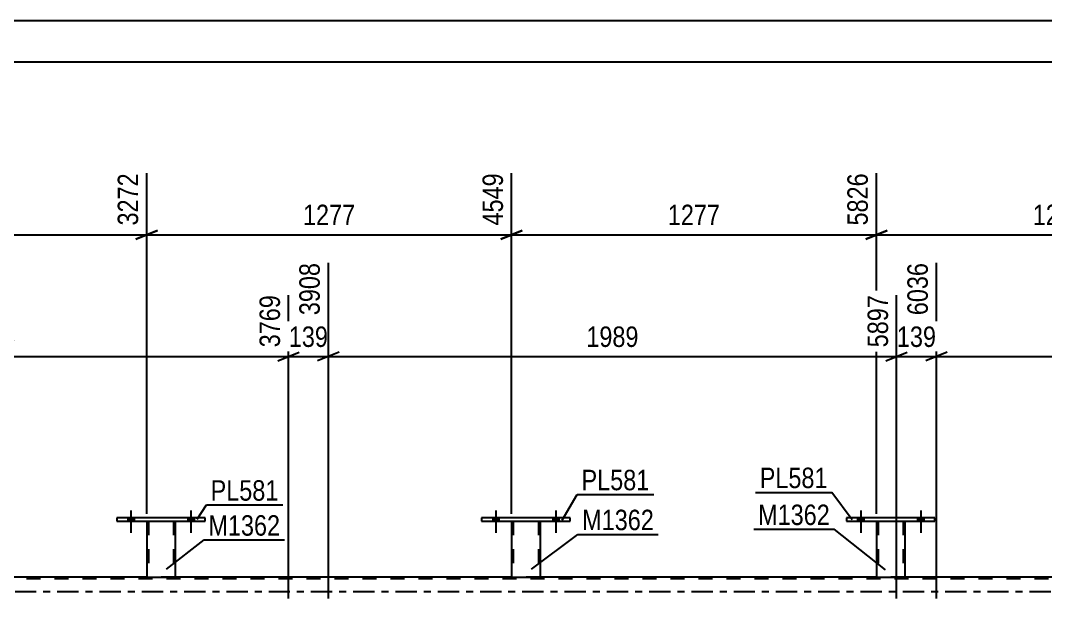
# Model space of a CAD drawing. Header units: millimetres. Extents: x 0 to 841, y 0 to 594.
# Drawn here: x 168.2 to 311.7, y 418.2 to 499.1 of the extents above; entities that cross this region are included whole.
import ezdxf

# ---------------------------------------------------------------- set-up
doc = ezdxf.new("R2010")
doc.units = ezdxf.units.MM
doc.linetypes.add('DXK_LINE_DOT2', pattern=[3.9198, 1.9599, -1.9599])
doc.linetypes.add('DXK_LINE_DOT3', pattern=[5.9187, 2.979, -0.9799, 0.9799, -0.9799])
doc.styles.add('Arial Narrow', font='ARIALN.TTF', dxfattribs={"height": 0.2})

# ---------------------------------------------------------------- blocks, each defined once
blk = doc.blocks.new('Part-122568611-5289 - 5055')
at = {"color": 7, "linetype": 'DXK_LINE_DOT2'}
for p, q in [((755.05, 420.93), (54.97, 420.93)), ((189.86, 421.17), (185.86, 421.17)), ((240.94, 421.17), (236.94, 421.17)), ((292.02, 421.17), (288.02, 421.17))]:
    blk.add_line(p, q, dxfattribs=at)
at = {"color": 2, "linetype": 'Continuous'}
for p, q in [((185.86, 421.17), (138.78, 421.17)), ((236.94, 421.17), (189.86, 421.17)), ((288.02, 421.17), (240.94, 421.17)), ((339.1, 421.17), (292.02, 421.17))]:
    blk.add_line(p, q, dxfattribs=at)
at = {"color": 7, "linetype": 'DXK_LINE_DOT3'}
blk.add_line((54.97, 419.17), (755.05, 419.17), dxfattribs=at)
blk = doc.blocks.new('Part-122568611-5326 - 5055')
at = {"color": 2, "linetype": 'Continuous'}
for p, q in [((283.82, 429.49), (283.82, 429.01)), ((296.22, 429.49), (283.82, 429.49)), ((296.22, 429.01), (296.22, 429.49)), ((283.82, 429.01), (296.22, 429.01))]:
    blk.add_line(p, q, dxfattribs=at)
blk = doc.blocks.new('Part-122568611-5331 - 5055')
at = {"color": 2, "linetype": 'Continuous'}
for p, q in [((236.94, 429.01), (236.94, 421.17)), ((240.94, 429.01), (240.94, 421.17)), ((236.94, 421.17), (240.94, 421.17))]:
    blk.add_line(p, q, dxfattribs=at)
at = {"color": 7, "linetype": 'DXK_LINE_DOT2'}
for p, q in [((236.94, 429.01), (240.94, 429.01)), ((236.94, 429.01), (236.94, 429.01)), ((236.94, 429.01), (236.94, 429.01)), ((237.18, 429.01), (237.18, 421.17)), ((240.7, 429.01), (240.7, 421.17)), ((240.94, 429.01), (240.94, 429.01)), ((240.94, 429.01), (240.94, 429.01)), ((240.64, 421.17), (240.68, 421.17)), ((240.64, 421.17), (240.68, 421.17)), ((240.68, 421.17), (240.7, 421.17)), ((240.68, 421.17), (240.7, 421.17))]:
    blk.add_line(p, q, dxfattribs=at)
blk = doc.blocks.new('Part-122568611-5336 - 5055')
at = {"color": 2, "linetype": 'Continuous'}
for p, q in [((232.74, 429.49), (232.74, 429.01)), ((245.14, 429.49), (232.74, 429.49)), ((245.14, 429.01), (245.14, 429.49)), ((232.74, 429.01), (245.14, 429.01))]:
    blk.add_line(p, q, dxfattribs=at)
blk = doc.blocks.new('Part-122568611-5341 - 5055')
at = {"color": 2, "linetype": 'Continuous'}
for p, q in [((185.86, 429.01), (185.86, 421.17)), ((189.86, 429.01), (189.86, 421.17)), ((185.86, 421.17), (189.86, 421.17))]:
    blk.add_line(p, q, dxfattribs=at)
at = {"color": 7, "linetype": 'DXK_LINE_DOT2'}
for p, q in [((185.86, 429.01), (189.86, 429.01)), ((185.86, 429.01), (185.86, 429.01)), ((185.86, 429.01), (185.86, 429.01)), ((186.1, 429.01), (186.1, 421.17)), ((189.62, 429.01), (189.62, 421.17)), ((189.86, 429.01), (189.86, 429.01)), ((189.86, 429.01), (189.86, 429.01)), ((189.56, 421.17), (189.6, 421.17)), ((189.56, 421.17), (189.6, 421.17)), ((189.6, 421.17), (189.62, 421.17)), ((189.6, 421.17), (189.62, 421.17))]:
    blk.add_line(p, q, dxfattribs=at)
blk = doc.blocks.new('Part-122568611-5346 - 5055')
at = {"color": 2, "linetype": 'Continuous'}
for p, q in [((181.66, 429.49), (181.66, 429.01)), ((194.06, 429.49), (181.66, 429.49)), ((194.06, 429.01), (194.06, 429.49)), ((181.66, 429.01), (194.06, 429.01))]:
    blk.add_line(p, q, dxfattribs=at)
blk = doc.blocks.new('Bolt-122568611-5476 - 5055')
at = {"linetype": 'Continuous'}
for points in [[(234.3, 429.01), (235.18, 429.01), (235.18, 429.49), (234.3, 429.49)], [(242.7, 429.01), (243.58, 429.01), (243.58, 429.49), (242.7, 429.49)]]:
    blk.add_hatch(color=1, dxfattribs=at).paths.add_polyline_path(points)
at = {"color": 1, "linetype": 'Continuous'}
for p, q in [((234.3, 429.49), (234.3, 429.01)), ((234.74, 430.49), (234.74, 427.37)), ((235.18, 429.49), (235.18, 429.01)), ((242.7, 429.49), (242.7, 429.01)), ((243.14, 430.49), (243.14, 427.37)), ((243.58, 429.49), (243.58, 429.01))]:
    blk.add_line(p, q, dxfattribs=at)
blk = doc.blocks.new('Part-122568611-5363 - 5055')
at = {"color": 2, "linetype": 'Continuous'}
for p, q in [((288.02, 429.01), (288.02, 421.17)), ((292.02, 429.01), (292.02, 421.17)), ((288.02, 421.17), (292.02, 421.17))]:
    blk.add_line(p, q, dxfattribs=at)
at = {"color": 7, "linetype": 'DXK_LINE_DOT2'}
for p, q in [((288.02, 429.01), (292.02, 429.01)), ((288.02, 429.01), (288.02, 429.01)), ((288.02, 429.01), (288.02, 429.01)), ((288.26, 429.01), (288.26, 421.17)), ((291.78, 429.01), (291.78, 421.17)), ((292.02, 429.01), (292.02, 429.01)), ((292.02, 429.01), (292.02, 429.01)), ((291.73, 421.17), (291.76, 421.17)), ((291.73, 421.17), (291.76, 421.17)), ((291.76, 421.17), (291.78, 421.17)), ((291.76, 421.17), (291.78, 421.17))]:
    blk.add_line(p, q, dxfattribs=at)
blk = doc.blocks.new('Bolt-122568611-5488 - 5055')
at = {"linetype": 'Continuous'}
for points in [[(183.22, 429.01), (184.1, 429.01), (184.1, 429.49), (183.22, 429.49)], [(191.62, 429.01), (192.5, 429.01), (192.5, 429.49), (191.62, 429.49)]]:
    blk.add_hatch(color=1, dxfattribs=at).paths.add_polyline_path(points)
at = {"color": 1, "linetype": 'Continuous'}
for p, q in [((183.22, 429.49), (183.22, 429.01)), ((183.66, 430.49), (183.66, 427.37)), ((184.1, 429.49), (184.1, 429.01)), ((191.62, 429.49), (191.62, 429.01)), ((192.06, 430.49), (192.06, 427.37)), ((192.5, 429.49), (192.5, 429.01))]:
    blk.add_line(p, q, dxfattribs=at)
blk = doc.blocks.new('Bolt-122568611-5475 - 5055')
at = {"linetype": 'Continuous'}
for points in [[(285.38, 429.01), (286.26, 429.01), (286.26, 429.49), (285.38, 429.49)], [(293.78, 429.01), (294.66, 429.01), (294.66, 429.49), (293.78, 429.49)]]:
    blk.add_hatch(color=1, dxfattribs=at).paths.add_polyline_path(points)
at = {"color": 1, "linetype": 'Continuous'}
for p, q in [((285.38, 429.49), (285.38, 429.01)), ((285.82, 430.49), (285.82, 427.37)), ((286.26, 429.49), (286.26, 429.01)), ((293.78, 429.49), (293.78, 429.01)), ((294.22, 430.49), (294.22, 427.37)), ((294.66, 429.49), (294.66, 429.01))]:
    blk.add_line(p, q, dxfattribs=at)
blk = doc.blocks.new('Bolt-122568611-5487 - 5055')
at = {"linetype": 'Continuous'}
for points in [[(234.3, 429.01), (235.18, 429.01), (235.18, 429.49), (234.3, 429.49)], [(242.7, 429.01), (243.58, 429.01), (243.58, 429.49), (242.7, 429.49)]]:
    blk.add_hatch(color=1, dxfattribs=at).paths.add_polyline_path(points)
at = {"color": 1, "linetype": 'Continuous'}
for p, q in [((234.3, 429.49), (234.3, 429.01)), ((234.74, 430.49), (234.74, 427.37)), ((235.18, 429.49), (235.18, 429.01)), ((242.7, 429.49), (242.7, 429.01)), ((243.14, 430.49), (243.14, 427.37)), ((243.58, 429.49), (243.58, 429.01))]:
    blk.add_line(p, q, dxfattribs=at)
blk = doc.blocks.new('Bolt-122568611-5489 - 5055')
at = {"linetype": 'Continuous'}
for points in [[(183.22, 429.01), (184.1, 429.01), (184.1, 429.49), (183.22, 429.49)], [(191.62, 429.01), (192.5, 429.01), (192.5, 429.49), (191.62, 429.49)]]:
    blk.add_hatch(color=1, dxfattribs=at).paths.add_polyline_path(points)
at = {"color": 1, "linetype": 'Continuous'}
for p, q in [((183.22, 429.49), (183.22, 429.01)), ((183.66, 430.49), (183.66, 427.37)), ((184.1, 429.49), (184.1, 429.01)), ((191.62, 429.49), (191.62, 429.01)), ((192.06, 430.49), (192.06, 427.37)), ((192.5, 429.49), (192.5, 429.01))]:
    blk.add_line(p, q, dxfattribs=at)
blk = doc.blocks.new('Bolt-122568611-5522 - 5055')
at = {"linetype": 'Continuous'}
for points in [[(285.38, 429.01), (286.26, 429.01), (286.26, 429.49), (285.38, 429.49)], [(293.78, 429.01), (294.66, 429.01), (294.66, 429.49), (293.78, 429.49)]]:
    blk.add_hatch(color=1, dxfattribs=at).paths.add_polyline_path(points)
at = {"color": 1, "linetype": 'Continuous'}
for p, q in [((285.38, 429.49), (285.38, 429.01)), ((285.82, 430.49), (285.82, 427.37)), ((286.26, 429.49), (286.26, 429.01)), ((293.78, 429.49), (293.78, 429.01)), ((294.22, 430.49), (294.22, 427.37)), ((294.66, 429.49), (294.66, 429.01))]:
    blk.add_line(p, q, dxfattribs=at)
blk = doc.blocks.new('StraightDimension-122568611-4487 - 3869')
at = {"color": 7, "linetype": 'Continuous'}
blk.add_line((69.01, 493.32), (754.95, 493.32), dxfattribs=at)
blk = doc.blocks.new('StraightDimension-122568611-4508 - 3869')
at = {"color": 7, "linetype": 'Continuous'}
blk.add_line((69.65, 499.12), (754.31, 499.12), dxfattribs=at)
blk = doc.blocks.new('StraightDimension-122568611-6253 - 5055')
at = {"color": 7, "linetype": 'Continuous'}
for p, q in [((236.94, 430.01), (236.94, 477.72)), ((288.02, 430.01), (288.02, 477.72)), ((238.44, 469.71), (235.44, 468.51)), ((286.52, 468.51), (289.52, 469.71)), ((236.94, 469.11), (288.02, 469.11))]:
    blk.add_line(p, q, dxfattribs=at)
at = {"color": 0}
blk.add_wipeout([(266.74, 469.86), (266.74, 474.06), (258.22, 474.06), (258.22, 469.86)], dxfattribs=at)
at = {"color": 3, "style": 'Arial Narrow'}
blk.add_text('1277', height=2.863, dxfattribs=at).set_placement((258.82, 470.46))
at = {"color": 0, "linetype": 'Continuous'}
blk.add_wipeout([(287.42, 478.32), (283.22, 478.32), (283.22, 469.81), (287.42, 469.81)], dxfattribs=at)
at = {"color": 3, "linetype": 'Continuous', "style": 'Arial Narrow'}
blk.add_text('5826', height=2.863, rotation=90.0002, dxfattribs=at).set_placement((286.82, 470.41))
blk = doc.blocks.new('StraightDimension-122568611-14177 - 5055')
at = {"color": 7, "linetype": 'Continuous'}
for p, q in [((121.9, 418.17), (121.9, 460.66)), ((205.72, 418.17), (205.72, 460.66)), ((123.4, 452.65), (120.4, 451.45)), ((121.9, 452.05), (205.72, 452.05)), ((204.22, 451.45), (207.22, 452.65))]:
    blk.add_line(p, q, dxfattribs=at)
at = {"color": 0}
blk.add_wipeout([(168.06, 452.8), (168.06, 457), (159.55, 457), (159.55, 452.8)], dxfattribs=at)
at = {"color": 3, "style": 'Arial Narrow'}
blk.add_text('2095', height=2.863, dxfattribs=at).set_placement((160.15, 453.4))
at = {"color": 0, "linetype": 'Continuous'}
blk.add_wipeout([(205.12, 461.26), (200.92, 461.26), (200.92, 452.75), (205.12, 452.75)], dxfattribs=at)
at = {"color": 3, "linetype": 'Continuous', "style": 'Arial Narrow'}
blk.add_text('3769', height=2.863, rotation=90.0002, dxfattribs=at).set_placement((204.52, 453.35))
blk = doc.blocks.new('StraightDimension-122568611-6233 - 5055')
at = {"color": 7, "linetype": 'Continuous'}
for p, q in [((134.78, 430.01), (134.78, 477.72)), ((185.86, 430.01), (185.86, 477.72)), ((136.28, 469.71), (133.28, 468.51)), ((184.36, 468.51), (187.36, 469.71)), ((134.78, 469.11), (185.86, 469.11))]:
    blk.add_line(p, q, dxfattribs=at)
at = {"color": 0}
blk.add_wipeout([(164.58, 469.86), (164.58, 474.06), (156.06, 474.06), (156.06, 469.86)], dxfattribs=at)
at = {"color": 3, "style": 'Arial Narrow'}
blk.add_text('1277', height=2.863, dxfattribs=at).set_placement((156.66, 470.46))
at = {"color": 0, "linetype": 'Continuous'}
blk.add_wipeout([(185.26, 478.32), (181.06, 478.32), (181.06, 469.81), (185.26, 469.81)], dxfattribs=at)
at = {"color": 3, "linetype": 'Continuous', "style": 'Arial Narrow'}
blk.add_text('3272', height=2.863, rotation=90.0002, dxfattribs=at).set_placement((184.66, 470.41))
blk = doc.blocks.new('StraightDimension-122568611-6243 - 5055')
at = {"color": 7, "linetype": 'Continuous'}
for p, q in [((185.86, 430.01), (185.86, 477.72)), ((236.94, 430.01), (236.94, 477.72)), ((187.36, 469.71), (184.36, 468.51)), ((235.44, 468.51), (238.44, 469.71)), ((185.86, 469.11), (236.94, 469.11))]:
    blk.add_line(p, q, dxfattribs=at)
at = {"color": 0}
blk.add_wipeout([(215.66, 469.86), (215.66, 474.06), (207.14, 474.06), (207.14, 469.86)], dxfattribs=at)
at = {"color": 3, "style": 'Arial Narrow'}
blk.add_text('1277', height=2.863, dxfattribs=at).set_placement((207.74, 470.46))
at = {"color": 0, "linetype": 'Continuous'}
blk.add_wipeout([(236.34, 478.32), (232.14, 478.32), (232.14, 469.81), (236.34, 469.81)], dxfattribs=at)
at = {"color": 3, "linetype": 'Continuous', "style": 'Arial Narrow'}
blk.add_text('4549', height=2.863, rotation=90.0002, dxfattribs=at).set_placement((235.74, 470.41))
blk = doc.blocks.new('StraightDimension-122568611-6263 - 5055')
at = {"color": 7, "linetype": 'Continuous'}
for p, q in [((288.02, 430.01), (288.02, 477.72)), ((339.1, 430.01), (339.1, 477.72)), ((289.52, 469.71), (286.52, 468.51)), ((337.6, 468.51), (340.6, 469.71)), ((288.02, 469.11), (339.1, 469.11))]:
    blk.add_line(p, q, dxfattribs=at)
at = {"color": 0}
blk.add_wipeout([(317.82, 469.86), (317.82, 474.06), (309.31, 474.06), (309.31, 469.86)], dxfattribs=at)
at = {"color": 3, "style": 'Arial Narrow'}
blk.add_text('1277', height=2.863, dxfattribs=at).set_placement((309.91, 470.46))
at = {"color": 0, "linetype": 'Continuous'}
blk.add_wipeout([(338.5, 478.32), (334.3, 478.32), (334.3, 469.81), (338.5, 469.81)], dxfattribs=at)
at = {"color": 3, "linetype": 'Continuous', "style": 'Arial Narrow'}
blk.add_text('7103', height=2.863, rotation=90.0002, dxfattribs=at).set_placement((337.9, 470.41))
blk = doc.blocks.new('StraightDimension-122568611-14176 - 5055')
at = {"color": 7, "linetype": 'Continuous'}
for p, q in [((211.29, 418.17), (211.29, 465.16)), ((205.72, 418.17), (205.72, 460.66)), ((204.22, 451.45), (207.22, 452.65)), ((205.72, 452.05), (211.29, 452.05)), ((212.79, 452.65), (209.79, 451.45))]:
    blk.add_line(p, q, dxfattribs=at)
at = {"color": 0}
blk.add_wipeout([(211.85, 452.8), (211.85, 457), (205.16, 457), (205.16, 452.8)], dxfattribs=at)
at = {"color": 3, "style": 'Arial Narrow'}
blk.add_text('139', height=2.863, dxfattribs=at).set_placement((205.76, 453.4))
at = {"color": 0, "linetype": 'Continuous'}
blk.add_wipeout([(210.69, 465.76), (206.49, 465.76), (206.49, 457.25), (210.69, 457.25)], dxfattribs=at)
at = {"color": 3, "linetype": 'Continuous', "style": 'Arial Narrow'}
blk.add_text('3908', height=2.863, rotation=90.0002, dxfattribs=at).set_placement((210.09, 457.85))
blk = doc.blocks.new('StraightDimension-122568611-14173 - 5055')
at = {"color": 7, "linetype": 'Continuous'}
for p, q in [((296.42, 418.17), (296.42, 465.16)), ((375.98, 418.17), (375.98, 460.66)), ((297.92, 452.65), (294.92, 451.45)), ((296.42, 452.05), (375.98, 452.05)), ((374.48, 451.45), (377.48, 452.65))]:
    blk.add_line(p, q, dxfattribs=at)
at = {"color": 0}
blk.add_wipeout([(340.46, 452.8), (340.46, 457), (331.95, 457), (331.95, 452.8)], dxfattribs=at)
at = {"color": 3, "style": 'Arial Narrow'}
blk.add_text('1989', height=2.863, dxfattribs=at).set_placement((332.55, 453.4))
at = {"color": 0, "linetype": 'Continuous'}
blk.add_wipeout([(375.38, 461.26), (371.18, 461.26), (371.18, 452.75), (375.38, 452.75)], dxfattribs=at)
at = {"color": 3, "linetype": 'Continuous', "style": 'Arial Narrow'}
blk.add_text('8025', height=2.863, rotation=90.0002, dxfattribs=at).set_placement((374.78, 453.35))
blk = doc.blocks.new('StraightDimension-122568611-14174 - 5055')
at = {"color": 7, "linetype": 'Continuous'}
for p, q in [((296.42, 418.17), (296.42, 465.16)), ((290.85, 418.17), (290.85, 460.66)), ((289.35, 451.45), (292.35, 452.65)), ((290.85, 452.05), (296.42, 452.05)), ((297.92, 452.65), (294.92, 451.45))]:
    blk.add_line(p, q, dxfattribs=at)
at = {"color": 0}
blk.add_wipeout([(296.98, 452.8), (296.98, 457), (290.29, 457), (290.29, 452.8)], dxfattribs=at)
at = {"color": 3, "style": 'Arial Narrow'}
blk.add_text('139', height=2.863, dxfattribs=at).set_placement((290.89, 453.4))
at = {"color": 0, "linetype": 'Continuous'}
blk.add_wipeout([(295.82, 465.76), (291.62, 465.76), (291.62, 457.25), (295.82, 457.25)], dxfattribs=at)
at = {"color": 3, "linetype": 'Continuous', "style": 'Arial Narrow'}
blk.add_text('6036', height=2.863, rotation=90.0002, dxfattribs=at).set_placement((295.22, 457.85))
blk = doc.blocks.new('StraightDimension-122568611-14175 - 5055')
at = {"color": 7, "linetype": 'Continuous'}
for p, q in [((211.29, 418.17), (211.29, 465.16)), ((290.85, 418.17), (290.85, 460.66)), ((212.79, 452.65), (209.79, 451.45)), ((211.29, 452.05), (290.85, 452.05)), ((289.35, 451.45), (292.35, 452.65))]:
    blk.add_line(p, q, dxfattribs=at)
at = {"color": 0}
blk.add_wipeout([(255.33, 452.8), (255.33, 457), (246.81, 457), (246.81, 452.8)], dxfattribs=at)
at = {"color": 3, "style": 'Arial Narrow'}
blk.add_text('1989', height=2.863, dxfattribs=at).set_placement((247.41, 453.4))
at = {"color": 0, "linetype": 'Continuous'}
blk.add_wipeout([(290.25, 461.26), (286.05, 461.26), (286.05, 452.75), (290.25, 452.75)], dxfattribs=at)
at = {"color": 3, "linetype": 'Continuous', "style": 'Arial Narrow'}
blk.add_text('5897', height=2.863, rotation=90.0002, dxfattribs=at).set_placement((289.65, 453.35))
blk = doc.blocks.new('Mark-122568611-5322 - 5055')
at = {"color": 0}
blk.add_wipeout([(281.2, 433.63), (281.2, 436.63), (271.69, 436.63), (271.69, 433.63)], dxfattribs=at)
blk.add_wipeout([(281.2, 433.63), (281.2, 436.63), (271.69, 436.63), (271.69, 433.63)], dxfattribs=at)
at = {"color": 30, "linetype": 'Continuous'}
for p in [(271.09, 433.03), (284.62, 429.2)]:
    blk.add_line(p, (281.8, 433.03), dxfattribs=at)
at = {"color": 3, "style": 'Arial Narrow'}
blk.add_text('PL581', height=2.863, dxfattribs=at).set_placement((271.69, 433.63))
blk = doc.blocks.new('Mark-122568611-5327 - 5055')
at = {"color": 0}
blk.add_wipeout([(256.88, 427.74), (256.88, 430.74), (246.83, 430.74), (246.83, 427.74)], dxfattribs=at)
blk.add_wipeout([(256.88, 427.74), (256.88, 430.74), (246.83, 430.74), (246.83, 427.74)], dxfattribs=at)
at = {"color": 30, "linetype": 'Continuous'}
for p, q in [((239.72, 422.27), (246.23, 427.14)), ((246.23, 427.14), (257.48, 427.14))]:
    blk.add_line(p, q, dxfattribs=at)
at = {"color": 3, "style": 'Arial Narrow'}
blk.add_text('M1362', height=2.863, dxfattribs=at).set_placement((246.83, 427.74))
blk = doc.blocks.new('Mark-122568611-5332 - 5055')
at = {"color": 0}
blk.add_wipeout([(256.24, 433.33), (256.24, 436.33), (246.74, 436.33), (246.74, 433.33)], dxfattribs=at)
blk.add_wipeout([(256.24, 433.33), (256.24, 436.33), (246.74, 436.33), (246.74, 433.33)], dxfattribs=at)
at = {"color": 30, "linetype": 'Continuous'}
for p, q in [((244.04, 429.14), (246.14, 432.73)), ((246.14, 432.73), (256.84, 432.73))]:
    blk.add_line(p, q, dxfattribs=at)
at = {"color": 3, "style": 'Arial Narrow'}
blk.add_text('PL581', height=2.863, dxfattribs=at).set_placement((246.74, 433.33))
blk = doc.blocks.new('Mark-122568611-5337 - 5055')
at = {"color": 0}
blk.add_wipeout([(204.55, 426.97), (204.55, 429.97), (194.5, 429.97), (194.5, 426.97)], dxfattribs=at)
blk.add_wipeout([(204.55, 426.97), (204.55, 429.97), (194.5, 429.97), (194.5, 426.97)], dxfattribs=at)
at = {"color": 30, "linetype": 'Continuous'}
for p, q in [((188.63, 422.27), (193.9, 426.37)), ((193.9, 426.37), (205.15, 426.37))]:
    blk.add_line(p, q, dxfattribs=at)
at = {"color": 3, "style": 'Arial Narrow'}
blk.add_text('M1362', height=2.863, dxfattribs=at).set_placement((194.5, 426.97))
blk = doc.blocks.new('Mark-122568611-5342 - 5055')
at = {"color": 0}
blk.add_wipeout([(204.31, 431.87), (204.31, 434.87), (194.81, 434.87), (194.81, 431.87)], dxfattribs=at)
blk.add_wipeout([(204.31, 431.87), (204.31, 434.87), (194.81, 434.87), (194.81, 431.87)], dxfattribs=at)
at = {"color": 30, "linetype": 'Continuous'}
for p, q in [((192.93, 429.26), (194.21, 431.27)), ((194.21, 431.27), (204.91, 431.27))]:
    blk.add_line(p, q, dxfattribs=at)
at = {"color": 3, "style": 'Arial Narrow'}
blk.add_text('PL581', height=2.863, dxfattribs=at).set_placement((194.81, 431.87))
blk = doc.blocks.new('Mark-122568611-5359 - 5055')
at = {"color": 0}
blk.add_wipeout([(281.51, 428.46), (281.51, 431.46), (271.46, 431.46), (271.46, 428.46)], dxfattribs=at)
blk.add_wipeout([(281.51, 428.46), (281.51, 431.46), (271.46, 431.46), (271.46, 428.46)], dxfattribs=at)
at = {"color": 30, "linetype": 'Continuous'}
for p in [(270.86, 427.86), (289.28, 422.17)]:
    blk.add_line(p, (282.11, 427.86), dxfattribs=at)
at = {"color": 3, "style": 'Arial Narrow'}
blk.add_text('M1362', height=2.863, dxfattribs=at).set_placement((271.46, 428.46))

msp = doc.modelspace()

# ---------------------------------------------------------------- block references
for name in ['StraightDimension-122568611-4487 - 3869', 'Part-122568611-5346 - 5055', 'Bolt-122568611-5488 - 5055', 'Bolt-122568611-5489 - 5055', 'Part-122568611-5336 - 5055', 'Bolt-122568611-5476 - 5055', 'Bolt-122568611-5487 - 5055', 'Part-122568611-5326 - 5055', 'Bolt-122568611-5475 - 5055', 'Bolt-122568611-5522 - 5055', 'Part-122568611-5341 - 5055', 'Part-122568611-5331 - 5055', 'Part-122568611-5363 - 5055', 'Part-122568611-5289 - 5055']:
    msp.add_blockref(name, (0, 0))

# ---------------------------------------------------------------- next in the draw order: block references
for name in ['StraightDimension-122568611-4508 - 3869', 'StraightDimension-122568611-6253 - 5055', 'StraightDimension-122568611-14177 - 5055']:
    msp.add_blockref(name, (0, 0))

# ---------------------------------------------------------------- next in the draw order: block references
for name in ['StraightDimension-122568611-6233 - 5055', 'StraightDimension-122568611-6263 - 5055']:
    msp.add_blockref(name, (0, 0))

# ---------------------------------------------------------------- next in the draw order: block references
for name in ['StraightDimension-122568611-6243 - 5055', 'StraightDimension-122568611-14173 - 5055']:
    msp.add_blockref(name, (0, 0))

# ---------------------------------------------------------------- next in the draw order: block references
for name in ['StraightDimension-122568611-14176 - 5055', 'StraightDimension-122568611-14174 - 5055']:
    msp.add_blockref(name, (0, 0))

# ---------------------------------------------------------------- next in the draw order: block references
for name in ['StraightDimension-122568611-14175 - 5055', 'Mark-122568611-5337 - 5055']:
    msp.add_blockref(name, (0, 0))

# ---------------------------------------------------------------- next in the draw order: block references
for name in ['Mark-122568611-5322 - 5055', 'Mark-122568611-5342 - 5055', 'Mark-122568611-5327 - 5055']:
    msp.add_blockref(name, (0, 0))

# ---------------------------------------------------------------- next in the draw order: block references
for name in ['Mark-122568611-5332 - 5055', 'Mark-122568611-5359 - 5055']:
    msp.add_blockref(name, (0, 0))

doc.saveas('drawing.dxf')
